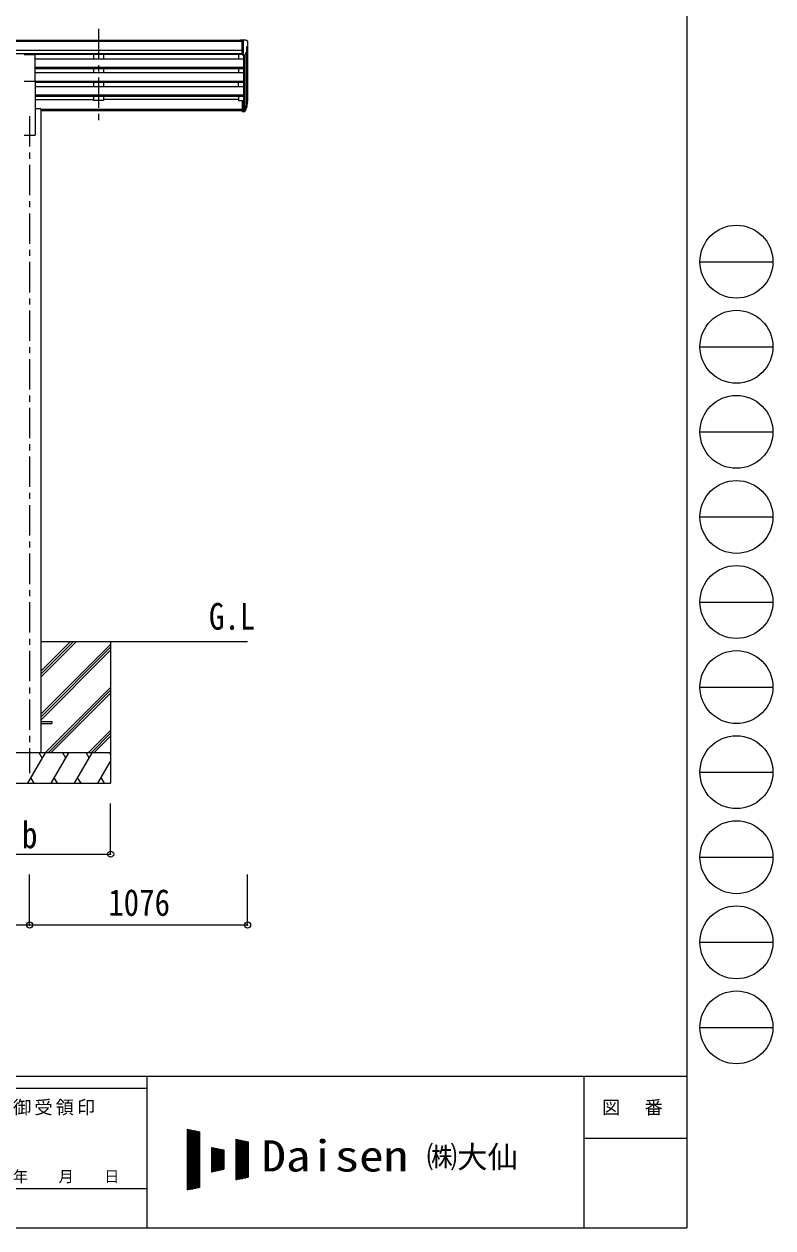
# Model space of a CAD drawing. Units: millimetres at full size, sheet at 1:30; details may follow other scales. Extents: x -8432 to 8432, y -5820 to 5820.
# Drawn here: x 4736 to 8432, y -5820 to 123 of the extents above; entities that cross this region are included whole.
import ezdxf
from ezdxf.enums import TextEntityAlignment as Align

# ---------------------------------------------------------------- set-up
doc = ezdxf.new("R2010")
doc.units = ezdxf.units.MM
doc.header["$LTSCALE"] = 30
doc.header["$PDMODE"] = 32
doc.header["$PDSIZE"] = 30
doc.linetypes.add('CHAIN1', pattern=[8, 5, -1, 1, -1])
for name, color, linetype, lineweight in [('0-0_0', 7, 'Continuous', 9), ('0-1_本体', 5, 'CHAIN1', 9), ('0-3_ELV2', 4, 'Continuous', 9), ('0-6_OTH_LINE', 6, 'Continuous', 9), ('F-0_240', 7, 'Continuous', 9)]:
    doc.layers.add(name, color=color, linetype=linetype, lineweight=lineweight)
doc.layers.add('0-7_SHAPE', color=7, linetype='Continuous')
doc.styles.add('ＭＳ ゴシック', font='')
doc.styles.get('ＭＳ ゴシック').set_extended_font_data('MS Gothic')

msp = doc.modelspace()

# ---------------------------------------------------------------- linework, layer by layer
at = {"layer": '0-0_0'}
for p, q in [((4818.32, -2924.82), (5839.12, -2924.82)), ((4818.32, -3100.45), (4993.95, -2924.82)), ((4818.32, -3086.31), (4979.81, -2924.82)), ((4818.32, -3072.17), (4965.66, -2924.82)), ((4818.32, -3284.3), (5163.12, -2939.5)), ((4818.32, -3298.44), (5163.12, -2953.64)), ((4818.32, -3312.58), (5163.12, -2967.79)), ((5163.12, -2924.82), (5163.12, -3624.82)), ((4839.92, -3474.82), (5163.12, -3151.63)), ((4854.07, -3474.82), (5163.12, -3165.77)), ((4868.21, -3474.82), (5163.12, -3179.92)), ((5052.06, -3474.82), (5163.12, -3363.76)), ((5066.2, -3474.82), (5163.12, -3377.91)), ((5080.34, -3474.82), (5163.12, -3392.05)), ((5163.12, -3474.82), (4363.12, -3474.82)), ((4754.27, -3624.82), (4840.88, -3474.82)), ((4825.88, -3500.8), (4810.87, -3474.82)), ((4869.74, -3624.82), (4956.35, -3474.82)), ((4941.35, -3500.8), (4926.34, -3474.82)), ((4985.21, -3624.82), (5071.82, -3474.82)), ((5041.82, -3474.82), (5056.82, -3500.8)), ((5157.29, -3474.82), (5163.12, -3484.92)), ((5100.68, -3624.82), (5163.12, -3516.68)), ((4363.12, -3624.82), (5163.12, -3624.82)), ((4769.27, -3598.84), (4784.27, -3624.82)), ((4884.74, -3598.84), (4899.74, -3624.82)), ((5000.21, -3598.84), (5015.21, -3624.82)), ((5115.68, -3598.84), (5130.68, -3624.82))]:
    msp.add_line(p, q, dxfattribs=at)
at = {"layer": '0-1_本体'}
for p, q in [((5103.12, 99.58), (5103.12, -377.94)), ((5103.12, 99.58), (5103.12, -377.94)), ((4763.12, -331.25), (4763.12, -3574.82))]:
    msp.add_line(p, q, dxfattribs=at)
at = {"layer": '0-3_ELV2'}
for p, q in [((5812.62, 42.23), (813.62, 42.23)), ((5812.62, 37.02), (813.62, 37.02)), ((5812.62, 43.84), (5802.62, 43.75)), ((5802.62, 42.23), (5802.62, 43.75)), ((5812.62, -28.15), (5812.62, 43.84)), ((5831.12, 43.84), (5812.62, 43.84)), ((5819.12, -29.15), (5819.12, 43.84)), ((5831.12, 43.84), (5833.45, 43.69)), ((5833.12, 9.32), (5833.12, -6.95)), ((5838.58, 12.65), (5833.27, 9.58)), ((5834.21, 43.27), (5838.27, 37.46)), ((5839.12, 13.26), (5839.12, -253.18)), ((5841.12, 34.46), (5841.12, 33.84)), ((5812.62, -6.52), (813.62, -6.52)), ((5812.62, -24.37), (813.62, -24.37)), ((4735.62, -26.79), (4790.62, -26.79)), ((4790.62, -158.59), (4790.62, -26.79)), ((5812.62, -27.71), (4790.62, -27.71)), ((4790.62, -48.07), (5819.12, -48.07)), ((5078.12, -27.62), (5078.12, -48.07)), ((5128.12, -27.62), (5128.12, -48.07)), ((5794.12, -27.62), (5794.12, -48.07)), ((5812.62, -28.15), (5819.12, -28.15)), ((5819.12, -29.15), (5824.33, -28.83)), ((5819.12, -29.15), (5819.12, -253.54)), ((5825.11, -28.67), (5825.12, -298.32)), ((5826.74, -27.34), (5835.74, -11.74)), ((5834.14, -14.51), (5834.14, -279.89)), ((4790.62, -89.95), (5819.12, -89.95)), ((4790.62, -91.44), (5819.12, -91.44)), ((4790.62, -95.76), (5819.12, -95.76)), ((4790.62, -116.56), (5819.12, -116.56)), ((5078.12, -95.76), (5078.12, -116.56)), ((5128.12, -95.76), (5128.12, -116.56)), ((5794.12, -95.76), (5794.12, -116.56)), ((4735.62, -158.59), (4790.62, -158.59)), ((4790.62, -158.44), (5819.12, -158.44)), ((4790.62, -158.59), (4790.62, -424.82)), ((4790.62, -159.93), (5819.12, -159.93)), ((4790.62, -164.25), (5819.12, -164.25)), ((5078.12, -164.25), (5078.12, -185.05)), ((5128.12, -164.25), (5128.12, -185.05)), ((5794.12, -185.05), (5794.12, -164.25)), ((4790.62, -185.05), (5819.12, -185.05)), ((4790.62, -226.93), (5819.12, -226.93)), ((4790.62, -228.43), (5819.12, -228.43)), ((4790.62, -232.74), (5819.12, -232.74)), ((5078.12, -232.74), (5078.12, -254.18)), ((5128.12, -232.74), (5128.12, -254.18)), ((5794.12, -232.74), (5794.12, -254.18)), ((4790.62, -249.23), (5078.12, -249.23)), ((4818.32, -295.82), (4790.62, -295.82)), ((4818.32, -295.82), (4818.32, -3474.82)), ((4818.32, -296.25), (5812.62, -296.25)), ((5128.12, -254.18), (5078.12, -254.18)), ((5794.12, -249.23), (5128.12, -249.23)), ((5794.12, -254.18), (5812.62, -254.18)), ((5812.62, -253.54), (5812.62, -307.58)), ((5812.62, -253.54), (5819.12, -253.54)), ((5812.62, -293.68), (5819.12, -293.68)), ((5819.12, -253.54), (5819.12, -308.32)), ((5825.55, -297.9), (5833.31, -282.49)), ((5834.75, -282.85), (5826.56, -299.03)), ((5835.37, -283.41), (5826.56, -306.96)), ((5837.42, -266.36), (5834.14, -273.42)), ((5838.02, -267.73), (5834.14, -275.68)), ((5835.71, -279.01), (5835.37, -283.41)), ((4818.32, -297.65), (5812.62, -297.65)), ((5812.62, -305.33), (4818.32, -305.33)), ((5812.62, -298.56), (5819.12, -298.56)), ((5812.62, -307.58), (5819.12, -307.58)), ((5819.12, -298.58), (5824.25, -298.58)), ((5819.12, -300.38), (5823.96, -300.38)), ((5819.12, -308.32), (5823.96, -308.32)), ((4735.62, -424.82), (4790.62, -424.82)), ((4818.32, -3320.32), (4873.12, -3320.32)), ((4873.12, -3320.32), (4873.12, -3329.32)), ((4818.32, -3329.32), (4873.12, -3329.32))]:
    msp.add_line(p, q, dxfattribs=at)
for centre, radius, start, end in [((5833.42, 9.32), 0.3, 120, 180), ((5833.39, 42.7), 1, 35, 86.5), ((5838.12, 34.46), 3, 0, 87), ((5834.21, 17.02), 6.18, 315.00103, 354.2965), ((5639.12, 33.84), 202, 355.05096, 0), ((5824.14, -25.84), 3, 273.5, 330), ((5833.42, -6.95), 0.3, 180, 265.2833), ((5833.14, -10.24), 3, 330, 85.2833), ((5808.53, -256.86), 30.41, 341.80266, 352.8448), ((5809.93, -258.62), 29.53, 342.01856, 353.49194)]:
    msp.add_arc(centre, radius, start, end, dxfattribs=at)
for centre, major_axis, ratio, start_param, end_param in [((5749.2, -258.95), (88.05, 0), 0.90356, 5.9828017, 6.0168888), ((5834.4, -279.01), (-1.3, 0), 0.90356, 2.9359903, 4.9130961), ((5748.48, -262.82), (89.07, 0), 0.90356, 6.0316505, 6.077583), ((5751.25, -252.37), (-87.93, 4.42), 0.541684, 3.060334, 3.2172517), ((5750.46, -259.05), (89.06, 1.43), 0.57596, 6.1985533, 6.3701348), ((5823.96, -297.67), (3, 0), 0.90356, 4.712389, 5.7595865), ((5823.96, -305.61), (-3, 0), 0.90356, 1.5707963, 2.6179939), ((5824.25, -297.22), (1.5, 0), 0.90356, 4.712389, 5.7595865)]:
    msp.add_ellipse(centre, major_axis=major_axis, ratio=ratio, start_param=start_param, end_param=end_param, dxfattribs=at)
at = {"layer": '0-6_OTH_LINE'}
for p, q in [((5163.12, -3974.82), (5163.12, -3724.84)), ((4363.12, -3974.82), (5163.12, -3974.82)), ((4763.12, -4324.82), (4763.12, -4074.82)), ((5839.12, -4324.82), (5839.12, -4074.82)), ((4763.12, -4324.82), (1863.12, -4324.82)), ((5839.12, -4324.82), (4763.12, -4324.82))]:
    msp.add_line(p, q, dxfattribs=at)
for p in [(5163.12, -3974.82), (4763.12, -4324.82), (5839.12, -4324.82)]:
    msp.add_point(p, dxfattribs=at)
at = {"layer": 'F-0_240', "color": 5}
for p, q in [((8007.94, 5820), (8007.94, -5820)), ((-8432.06, -5070), (8007.94, -5070)), ((5341.19, -5070), (5341.19, -5820)), ((7497.94, -5070), (7497.94, -5820)), ((-8432.06, -5130), (5341.19, -5130)), ((7497.94, -5377.5), (8007.94, -5377.5)), ((4501.18, -5625), (5341.19, -5625)), ((-8432.06, -5820), (8007.94, -5820))]:
    msp.add_line(p, q, dxfattribs=at)
at = {"layer": 'F-0_240', "color": 4}
for p, q in [((8072.06, -1050), (8432.06, -1050)), ((8072.06, -1470), (8432.06, -1470)), ((8072.06, -1890), (8432.06, -1890)), ((8072.06, -2310), (8432.06, -2310)), ((8072.06, -2730), (8432.06, -2730)), ((8072.06, -3150), (8432.06, -3150)), ((8072.06, -3570), (8432.06, -3570)), ((8072.06, -3990), (8432.06, -3990)), ((8072.06, -4410), (8432.06, -4410)), ((8072.06, -4830), (8432.06, -4830))]:
    msp.add_line(p, q, dxfattribs=at)
at = {"layer": 'F-0_240'}
for p, q in [((5541.15, -5332.6), (5601.15, -5345.1)), ((5541.15, -5332.6), (5541.15, -5632.6)), ((5541.15, -5335.42), (5554.7, -5335.42)), ((5541.15, -5338.42), (5569.1, -5338.42)), ((5541.15, -5341.42), (5583.5, -5341.42)), ((5541.15, -5344.42), (5597.9, -5344.42)), ((5541.15, -5347.42), (5601.15, -5347.42)), ((5542.92, -5632.23), (5542.92, -5332.97)), ((5545.92, -5631.61), (5545.92, -5333.6)), ((5548.92, -5630.98), (5548.92, -5334.22)), ((5551.92, -5630.36), (5551.92, -5334.85)), ((5554.92, -5629.73), (5554.92, -5335.47)), ((5557.92, -5629.11), (5557.92, -5336.1)), ((5560.92, -5628.48), (5560.92, -5336.72)), ((5563.92, -5627.86), (5563.92, -5337.35)), ((5566.92, -5627.23), (5566.92, -5337.97)), ((5569.92, -5626.61), (5569.92, -5338.6)), ((5572.92, -5625.98), (5572.92, -5339.22)), ((5575.92, -5625.36), (5575.92, -5339.85)), ((5578.92, -5624.73), (5578.92, -5340.47)), ((5581.92, -5624.11), (5581.92, -5341.1)), ((5584.92, -5623.48), (5584.92, -5341.72)), ((5587.92, -5622.86), (5587.92, -5342.35)), ((5590.92, -5622.23), (5590.92, -5342.97)), ((5593.92, -5621.61), (5593.92, -5343.6)), ((5596.92, -5620.98), (5596.92, -5344.22)), ((5599.92, -5620.36), (5599.92, -5344.85)), ((5601.15, -5345.1), (5601.15, -5620.1)), ((5541.15, -5350.42), (5601.15, -5350.42)), ((5541.15, -5353.42), (5601.15, -5353.42)), ((5541.15, -5356.42), (5601.15, -5356.42)), ((5541.15, -5359.42), (5601.15, -5359.42)), ((5541.15, -5362.42), (5601.15, -5362.42)), ((5541.15, -5365.42), (5601.15, -5365.42)), ((5541.15, -5368.42), (5601.15, -5368.42)), ((5541.15, -5371.42), (5601.15, -5371.42)), ((5541.15, -5374.42), (5601.15, -5374.42)), ((5541.15, -5377.42), (5601.15, -5377.42)), ((5541.15, -5380.42), (5601.15, -5380.42)), ((5541.15, -5383.42), (5601.15, -5383.42)), ((5541.15, -5386.42), (5601.15, -5386.42)), ((5541.15, -5389.42), (5601.15, -5389.42)), ((5541.15, -5392.42), (5601.15, -5392.42)), ((5541.15, -5395.42), (5601.15, -5395.42)), ((5541.15, -5398.42), (5601.15, -5398.42)), ((5541.15, -5401.42), (5601.15, -5401.42)), ((5541.15, -5404.42), (5601.15, -5404.42)), ((5541.15, -5407.42), (5601.15, -5407.42)), ((5781.15, -5382.6), (5841.15, -5395.1)), ((5781.15, -5382.6), (5781.15, -5582.6)), ((5781.15, -5383.42), (5785.1, -5383.42)), ((5781.15, -5386.42), (5799.5, -5386.42)), ((5781.15, -5389.42), (5813.9, -5389.42)), ((5781.15, -5392.42), (5828.3, -5392.42)), ((5781.15, -5395.42), (5841.15, -5395.42)), ((5781.15, -5398.42), (5841.15, -5398.42)), ((5781.15, -5401.42), (5841.15, -5401.42)), ((5781.15, -5404.42), (5841.15, -5404.42)), ((5781.15, -5407.42), (5841.15, -5407.42)), ((5782.92, -5582.23), (5782.92, -5382.97)), ((5785.92, -5581.61), (5785.92, -5383.6)), ((5788.92, -5580.98), (5788.92, -5384.22)), ((5791.92, -5580.36), (5791.92, -5384.85)), ((5794.92, -5579.73), (5794.92, -5385.47)), ((5797.92, -5579.11), (5797.92, -5386.1)), ((5800.92, -5578.48), (5800.92, -5386.72)), ((5803.92, -5577.86), (5803.92, -5387.35)), ((5806.92, -5577.23), (5806.92, -5387.97)), ((5809.92, -5576.61), (5809.92, -5388.6)), ((5812.92, -5575.98), (5812.92, -5389.22)), ((5815.92, -5575.36), (5815.92, -5389.85)), ((5818.92, -5574.73), (5818.92, -5390.47)), ((5821.92, -5574.11), (5821.92, -5391.1)), ((5824.92, -5573.48), (5824.92, -5391.72)), ((5827.92, -5572.86), (5827.92, -5392.35)), ((5830.92, -5572.23), (5830.92, -5392.97)), ((5833.92, -5571.61), (5833.92, -5393.6)), ((5836.92, -5570.98), (5836.92, -5394.22)), ((5839.92, -5570.36), (5839.92, -5394.85)), ((5841.15, -5395.1), (5841.15, -5570.1)), ((5541.15, -5410.42), (5601.15, -5410.42)), ((5541.15, -5413.42), (5601.15, -5413.42)), ((5541.15, -5416.42), (5601.15, -5416.42)), ((5541.15, -5419.42), (5601.15, -5419.42)), ((5541.15, -5422.42), (5601.15, -5422.42)), ((5541.15, -5425.42), (5601.15, -5425.42)), ((5541.15, -5428.42), (5601.15, -5428.42)), ((5541.15, -5431.42), (5601.15, -5431.42)), ((5541.15, -5434.42), (5601.15, -5434.42)), ((5541.15, -5437.42), (5601.15, -5437.42)), ((5541.15, -5440.42), (5601.15, -5440.42)), ((5541.15, -5443.42), (5601.15, -5443.42)), ((5541.15, -5446.42), (5601.15, -5446.42)), ((5541.15, -5449.42), (5601.15, -5449.42)), ((5541.15, -5452.42), (5601.15, -5452.42)), ((5541.15, -5455.42), (5601.15, -5455.42)), ((5541.15, -5458.42), (5601.15, -5458.42)), ((5541.15, -5461.42), (5601.15, -5461.42)), ((5541.15, -5464.42), (5601.15, -5464.42)), ((5541.15, -5467.42), (5601.15, -5467.42)), ((5661.15, -5422.6), (5721.15, -5435.1)), ((5661.15, -5422.6), (5661.15, -5542.6)), ((5661.15, -5425.42), (5674.7, -5425.42)), ((5661.15, -5428.42), (5689.1, -5428.42)), ((5661.15, -5431.42), (5703.5, -5431.42)), ((5661.15, -5434.42), (5717.9, -5434.42)), ((5661.15, -5437.42), (5721.15, -5437.42)), ((5661.15, -5440.42), (5721.15, -5440.42)), ((5661.15, -5443.42), (5721.15, -5443.42)), ((5661.15, -5446.42), (5721.15, -5446.42)), ((5661.15, -5449.42), (5721.15, -5449.42)), ((5661.15, -5452.42), (5721.15, -5452.42)), ((5661.15, -5455.42), (5721.15, -5455.42)), ((5661.15, -5458.42), (5721.15, -5458.42)), ((5661.15, -5461.42), (5721.15, -5461.42)), ((5661.15, -5464.42), (5721.15, -5464.42)), ((5661.15, -5467.42), (5721.15, -5467.42)), ((5662.92, -5542.23), (5662.92, -5422.97)), ((5665.92, -5541.61), (5665.92, -5423.6)), ((5668.92, -5540.98), (5668.92, -5424.22)), ((5671.92, -5540.36), (5671.92, -5424.85)), ((5674.92, -5539.73), (5674.92, -5425.47)), ((5677.92, -5539.11), (5677.92, -5426.1)), ((5680.92, -5538.48), (5680.92, -5426.72)), ((5683.92, -5537.86), (5683.92, -5427.35)), ((5686.92, -5537.23), (5686.92, -5427.97)), ((5689.92, -5536.61), (5689.92, -5428.6)), ((5692.92, -5535.98), (5692.92, -5429.22)), ((5695.92, -5535.36), (5695.92, -5429.85)), ((5698.92, -5534.73), (5698.92, -5430.47)), ((5701.92, -5534.11), (5701.92, -5431.1)), ((5704.92, -5533.48), (5704.92, -5431.72)), ((5707.92, -5532.86), (5707.92, -5432.35)), ((5710.92, -5532.23), (5710.92, -5432.97)), ((5713.92, -5531.61), (5713.92, -5433.6)), ((5716.92, -5530.98), (5716.92, -5434.22)), ((5719.92, -5530.36), (5719.92, -5434.85)), ((5721.15, -5435.1), (5721.15, -5530.1)), ((5781.15, -5410.42), (5841.15, -5410.42)), ((5781.15, -5413.42), (5841.15, -5413.42)), ((5781.15, -5416.42), (5841.15, -5416.42)), ((5781.15, -5419.42), (5841.15, -5419.42)), ((5781.15, -5422.42), (5841.15, -5422.42)), ((5781.15, -5425.42), (5841.15, -5425.42)), ((5781.15, -5428.42), (5841.15, -5428.42)), ((5781.15, -5431.42), (5841.15, -5431.42)), ((5781.15, -5434.42), (5841.15, -5434.42)), ((5781.15, -5437.42), (5841.15, -5437.42)), ((5781.15, -5440.42), (5841.15, -5440.42)), ((5781.15, -5443.42), (5841.15, -5443.42)), ((5781.15, -5446.42), (5841.15, -5446.42)), ((5781.15, -5449.42), (5841.15, -5449.42)), ((5781.15, -5452.42), (5841.15, -5452.42)), ((5781.15, -5455.42), (5841.15, -5455.42)), ((5781.15, -5458.42), (5841.15, -5458.42)), ((5781.15, -5461.42), (5841.15, -5461.42)), ((5781.15, -5464.42), (5841.15, -5464.42)), ((5781.15, -5467.42), (5841.15, -5467.42)), ((5541.15, -5470.42), (5601.15, -5470.42)), ((5541.15, -5473.42), (5601.15, -5473.42)), ((5541.15, -5476.42), (5601.15, -5476.42)), ((5541.15, -5479.42), (5601.15, -5479.42)), ((5541.15, -5482.42), (5601.15, -5482.42)), ((5541.15, -5485.42), (5601.15, -5485.42)), ((5541.15, -5488.42), (5601.15, -5488.42)), ((5541.15, -5491.42), (5601.15, -5491.42)), ((5541.15, -5494.42), (5601.15, -5494.42)), ((5541.15, -5497.42), (5601.15, -5497.42)), ((5541.15, -5500.42), (5601.15, -5500.42)), ((5541.15, -5503.42), (5601.15, -5503.42)), ((5541.15, -5506.42), (5601.15, -5506.42)), ((5541.15, -5509.42), (5601.15, -5509.42)), ((5541.15, -5512.42), (5601.15, -5512.42)), ((5541.15, -5515.42), (5601.15, -5515.42)), ((5541.15, -5518.42), (5601.15, -5518.42)), ((5541.15, -5521.42), (5601.15, -5521.42)), ((5541.15, -5524.42), (5601.15, -5524.42)), ((5661.15, -5470.42), (5721.15, -5470.42)), ((5661.15, -5473.42), (5721.15, -5473.42)), ((5661.15, -5476.42), (5721.15, -5476.42)), ((5661.15, -5479.42), (5721.15, -5479.42)), ((5661.15, -5482.42), (5721.15, -5482.42)), ((5661.15, -5485.42), (5721.15, -5485.42)), ((5661.15, -5488.42), (5721.15, -5488.42)), ((5661.15, -5491.42), (5721.15, -5491.42)), ((5661.15, -5494.42), (5721.15, -5494.42)), ((5661.15, -5497.42), (5721.15, -5497.42)), ((5661.15, -5500.42), (5721.15, -5500.42)), ((5661.15, -5503.42), (5721.15, -5503.42)), ((5661.15, -5506.42), (5721.15, -5506.42)), ((5661.15, -5509.42), (5721.15, -5509.42)), ((5661.15, -5512.42), (5721.15, -5512.42)), ((5661.15, -5515.42), (5721.15, -5515.42)), ((5661.15, -5518.42), (5721.15, -5518.42)), ((5661.15, -5521.42), (5721.15, -5521.42)), ((5661.15, -5524.42), (5721.15, -5524.42)), ((5781.15, -5470.42), (5841.15, -5470.42)), ((5781.15, -5473.42), (5841.15, -5473.42)), ((5781.15, -5476.42), (5841.15, -5476.42)), ((5781.15, -5479.42), (5841.15, -5479.42)), ((5781.15, -5482.42), (5841.15, -5482.42)), ((5781.15, -5485.42), (5841.15, -5485.42)), ((5781.15, -5488.42), (5841.15, -5488.42)), ((5781.15, -5491.42), (5841.15, -5491.42)), ((5781.15, -5494.42), (5841.15, -5494.42)), ((5781.15, -5497.42), (5841.15, -5497.42)), ((5781.15, -5500.42), (5841.15, -5500.42)), ((5781.15, -5503.42), (5841.15, -5503.42)), ((5781.15, -5506.42), (5841.15, -5506.42)), ((5781.15, -5509.42), (5841.15, -5509.42)), ((5781.15, -5512.42), (5841.15, -5512.42)), ((5781.15, -5515.42), (5841.15, -5515.42)), ((5781.15, -5518.42), (5841.15, -5518.42)), ((5781.15, -5521.42), (5841.15, -5521.42)), ((5781.15, -5524.42), (5841.15, -5524.42)), ((5541.15, -5527.42), (5601.15, -5527.42)), ((5541.15, -5530.42), (5601.15, -5530.42)), ((5541.15, -5533.42), (5601.15, -5533.42)), ((5541.15, -5536.42), (5601.15, -5536.42)), ((5541.15, -5539.42), (5601.15, -5539.42)), ((5541.15, -5542.42), (5601.15, -5542.42)), ((5541.15, -5545.42), (5601.15, -5545.42)), ((5541.15, -5548.42), (5601.15, -5548.42)), ((5541.15, -5551.42), (5601.15, -5551.42)), ((5541.15, -5554.42), (5601.15, -5554.42)), ((5541.15, -5557.42), (5601.15, -5557.42)), ((5541.15, -5560.42), (5601.15, -5560.42)), ((5541.15, -5563.42), (5601.15, -5563.42)), ((5541.15, -5566.42), (5601.15, -5566.42)), ((5541.15, -5569.42), (5601.15, -5569.42)), ((5541.15, -5572.42), (5601.15, -5572.42)), ((5541.15, -5575.42), (5601.15, -5575.42)), ((5541.15, -5578.42), (5601.15, -5578.42)), ((5541.15, -5581.42), (5601.15, -5581.42)), ((5541.15, -5584.42), (5601.15, -5584.42)), ((5661.15, -5527.42), (5721.15, -5527.42)), ((5661.15, -5542.6), (5721.15, -5530.1)), ((5661.15, -5530.42), (5719.6, -5530.42)), ((5661.15, -5533.42), (5705.2, -5533.42)), ((5661.15, -5536.42), (5690.8, -5536.42)), ((5661.15, -5539.42), (5676.4, -5539.42)), ((5661.15, -5542.42), (5662, -5542.42)), ((5781.15, -5527.42), (5841.15, -5527.42)), ((5781.15, -5530.42), (5841.15, -5530.42)), ((5781.15, -5533.42), (5841.15, -5533.42)), ((5781.15, -5536.42), (5841.15, -5536.42)), ((5781.15, -5539.42), (5841.15, -5539.42)), ((5781.15, -5542.42), (5841.15, -5542.42)), ((5781.15, -5545.42), (5841.15, -5545.42)), ((5781.15, -5548.42), (5841.15, -5548.42)), ((5781.15, -5551.42), (5841.15, -5551.42)), ((5781.15, -5554.42), (5841.15, -5554.42)), ((5781.15, -5557.42), (5841.15, -5557.42)), ((5781.15, -5560.42), (5841.15, -5560.42)), ((5781.15, -5563.42), (5841.15, -5563.42)), ((5781.15, -5566.42), (5841.15, -5566.42)), ((5781.15, -5569.42), (5841.15, -5569.42)), ((5841.15, -5570.1), (5781.15, -5582.6)), ((5781.15, -5572.42), (5830, -5572.42)), ((5781.15, -5575.42), (5815.6, -5575.42)), ((5781.15, -5578.42), (5801.2, -5578.42)), ((5781.15, -5581.42), (5786.8, -5581.42)), ((5541.15, -5587.42), (5601.15, -5587.42)), ((5541.15, -5590.42), (5601.15, -5590.42)), ((5541.15, -5593.42), (5601.15, -5593.42)), ((5541.15, -5596.42), (5601.15, -5596.42)), ((5541.15, -5599.42), (5601.15, -5599.42)), ((5541.15, -5602.42), (5601.15, -5602.42)), ((5541.15, -5605.42), (5601.15, -5605.42)), ((5541.15, -5608.42), (5601.15, -5608.42)), ((5541.15, -5611.42), (5601.15, -5611.42)), ((5541.15, -5614.42), (5601.15, -5614.42)), ((5541.15, -5617.42), (5601.15, -5617.42)), ((5601.15, -5620.1), (5541.15, -5632.6)), ((5541.15, -5620.42), (5599.6, -5620.42)), ((5541.15, -5623.42), (5585.2, -5623.42)), ((5541.15, -5626.42), (5570.8, -5626.42)), ((5541.15, -5629.42), (5556.4, -5629.42)), ((5541.15, -5632.42), (5542, -5632.42))]:
    msp.add_line(p, q, dxfattribs=at)
at = {"layer": 'F-0_240', "color": 4}
for centre in [(8252.05, -1050), (8252.05, -1470), (8252.05, -1890), (8252.05, -2310), (8252.05, -2730), (8252.05, -3150), (8252.05, -3570), (8252.05, -3990), (8252.05, -4410), (8252.05, -4830)]:
    msp.add_circle(centre, 180, dxfattribs=at)

# ---------------------------------------------------------------- texts
at = {"layer": '0-6_OTH_LINE', "color": 7, "style": 'ＭＳ ゴシック', "width": 0.85}
for s, p in [('b', (4725.62, -3984.82)), ('1076', (5151.12, -4318.82))]:
    msp.add_text(s, height=132, dxfattribs=at).set_placement(p, align=Align.BOTTOM_LEFT)
at = {"layer": '0-7_SHAPE', "style": 'ＭＳ ゴシック', "width": 0.85}
msp.add_text('G.L', height=132, dxfattribs=at).set_placement((5648.09, -2906.12), align=Align.BOTTOM_LEFT)
at = {"layer": 'F-0_240', "style": 'ＭＳ ゴシック', "width": 1.15}
msp.add_text('Daisen', height=154, dxfattribs=at).set_placement((5908.01, -5587.6), align=Align.BOTTOM_LEFT)
at = {"layer": 'F-0_240', "style": 'ＭＳ ゴシック'}
for s, height, p in [('㈱大仙\u3000', 110, (6723.41, -5557.6)), ('年\u3000\u3000月\u3000\u3000日', 54.99, (4681.19, -5610))]:
    msp.add_text(s, height=height, dxfattribs=at).set_placement(p, align=Align.BOTTOM_LEFT)
at = {"layer": 'F-0_240', "char_height": 65.98, "attachment_point": 7, "style": 'ＭＳ ゴシック'}
for s, insert in [('\\T1.17;御受領印', (4681.18, -5265)), ('\\T1.17;図\u3000番', (7587.94, -5265))]:
    msp.add_mtext(s, dxfattribs=dict(at, insert=insert))

doc.saveas('drawing.dxf')
